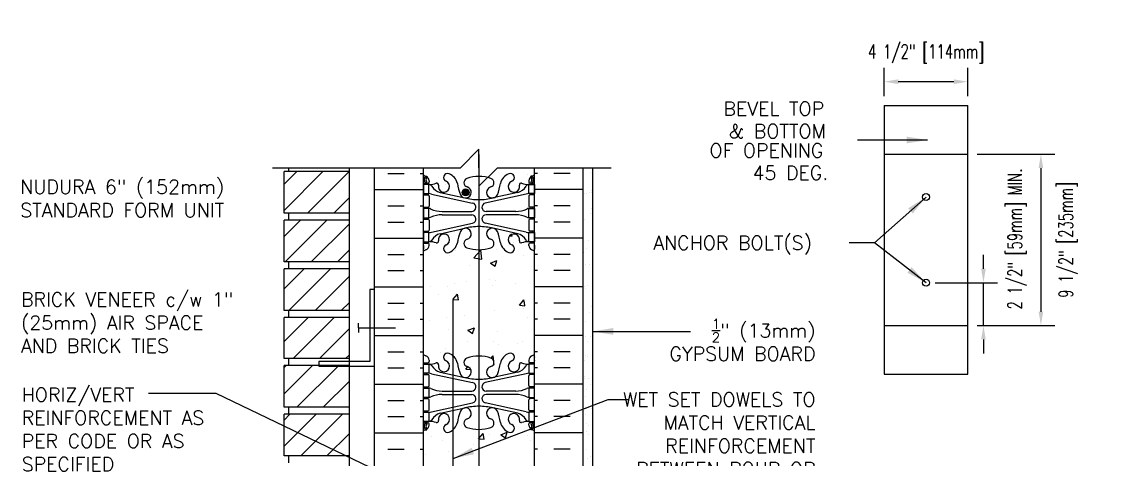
# Model space of a CAD drawing. Header units: inches. Extents: x 33.7 to 93.1, y -32.4 to 59.8.
# Drawn here: x 34.9 to 93.1, y 36.2 to 59.8 of the extents above; entities that cross this region are included whole.
import ezdxf
from ezdxf.enums import TextEntityAlignment as Align

# ---------------------------------------------------------------- set-up
doc = ezdxf.new("R2010")
doc.units = ezdxf.units.IN
doc.header["$LTSCALE"] = 0.5
doc.header["$MEASUREMENT"] = 0
for name, color, linetype in [('HATCH', 12, 'Continuous'), ('line25', 2, 'Continuous'), ('LINE3', 3, 'Continuous'), ('LINE50', 5, 'Continuous'), ('LINE9', 9, 'Continuous'), ('TEXT', 4, 'Continuous'), ('Web_Edge', 9, 'Continuous')]:
    doc.layers.add(name, color=color, linetype=linetype)
doc.styles.add('DIM', font='romans.shx', dxfattribs={"width": 0.7})
doc.styles.add('ROMANS', font='romans.shx', dxfattribs={"height": 1.125})
doc.dimstyles.new('ext_12', dxfattribs={"dimscale": 12, "dimtxt": 0.09375, "dimasz": 0.09375, "dimexe": 0.09375, "dimexo": 0.0625, "dimgap": 0.0625, "dimtad": 1, "dimdec": 1, "dimzin": 3, "dimdsep": 46, "dimlunit": 4, "dimtxsty": 'DIM', "dimcen": 0.09, "dimdle": 0.09375, "dimclrt": 4, "dimadec": 0, "dimazin": 0, "dimtfac": 1, "dimtdec": 1, "dimtmove": 2, "dimatfit": 3, "dimfxl": 0, "dimfrac": 2, "dimtolj": 1, "dimtzin": 0, "dimarcsym": 0})
doc.dimstyles.new('ext_8', dxfattribs={"dimscale": 8, "dimtxt": 0.09375, "dimasz": 0.09375, "dimexe": 0.09375, "dimexo": 0.0625, "dimgap": 0.0625, "dimtad": 1, "dimdec": 1, "dimzin": 3, "dimdsep": 46, "dimlunit": 4, "dimtxsty": 'DIM', "dimcen": 0.09, "dimdle": 0.09375, "dimclrt": 4, "dimadec": 0, "dimazin": 0, "dimtfac": 1, "dimtdec": 1, "dimtmove": 2, "dimatfit": 3, "dimfxl": 0, "dimfrac": 2, "dimtolj": 1, "dimtzin": 0, "dimarcsym": 0})

# ---------------------------------------------------------------- blocks, each defined once
blk = doc.blocks.new('*D3')
at = {"layer": 'Defpoints', "color": 0}
for p in [(83.698, 45.739), (86.793, 45.739), (85.948, 43.426)]:
    blk.add_point(p, dxfattribs=at)
at = {"layer": 'TEXT', "color": 0, "lineweight": -2}
for p, q in [((86.793, 46.489), (86.793, 47.239)), ((84.198, 45.739), (87.543, 45.739)), ((86.793, 43.426), (86.793, 45.739)), ((86.448, 43.426), (87.543, 43.426)), ((86.793, 42.676), (86.793, 41.926))]:
    blk.add_line(p, q, dxfattribs=at)
at = {"layer": 'TEXT', "color": 0}
for points in [[(86.668, 46.489), (86.918, 46.489), (86.793, 45.739)], [(86.668, 42.676), (86.918, 42.676), (86.793, 43.426)]]:
    blk.add_solid(points, dxfattribs=at)
at = {"layer": 'TEXT', "color": 4, "insert": (88.607, 48.097), "char_height": 0.75, "attachment_point": 5, "rotation": 90, "style": 'DIM'}
blk.add_mtext('\\A1;2 1/2" [59mm] MIN.', dxfattribs=at)
blk = doc.blocks.new('*D4')
at = {"layer": 'Defpoints', "color": 0}
for p in [(85.948, 52.676), (85.948, 43.426), (89.892, 43.426)]:
    blk.add_point(p, dxfattribs=at)
at = {"layer": 'TEXT', "color": 0, "lineweight": -2}
for p, q in [((86.448, 52.676), (90.642, 52.676)), ((89.892, 51.926), (89.892, 44.176)), ((86.448, 43.426), (90.642, 43.426))]:
    blk.add_line(p, q, dxfattribs=at)
at = {"layer": 'TEXT', "color": 0}
for points in [[(89.767, 51.926), (90.017, 51.926), (89.892, 52.676)], [(89.767, 44.176), (90.017, 44.176), (89.892, 43.426)]]:
    blk.add_solid(points, dxfattribs=at)
at = {"layer": 'TEXT', "color": 4, "insert": (91.355, 48.051), "char_height": 0.75, "attachment_point": 5, "rotation": 90, "style": 'DIM'}
blk.add_mtext('\\A1;9 1/2" [235mm]', dxfattribs=at)
blk = doc.blocks.new('*D5')
at = {"layer": 'Defpoints', "color": 0}
for p in [(81.448, 56.586), (81.448, 55.301), (85.948, 55.301)]:
    blk.add_point(p, dxfattribs=at)
at = {"layer": 'TEXT', "color": 0, "lineweight": -2}
for p, q in [((81.448, 55.801), (81.448, 57.336)), ((85.948, 55.801), (85.948, 57.336)), ((85.198, 56.586), (82.198, 56.586))]:
    blk.add_line(p, q, dxfattribs=at)
at = {"layer": 'TEXT', "color": 0}
for points in [[(82.198, 56.711), (82.198, 56.461), (81.448, 56.586)], [(85.198, 56.711), (85.198, 56.461), (85.948, 56.586)]]:
    blk.add_solid(points, dxfattribs=at)
at = {"layer": 'TEXT', "color": 4, "insert": (83.698, 58.086), "char_height": 0.75, "attachment_point": 5, "style": 'DIM'}
blk.add_mtext('\\A1;4 1/2" [114mm]', dxfattribs=at)
blk = doc.blocks.new('6 web')
at = {"layer": 'Web_Edge'}
for p, q in [((-3, 6.566), (-2.958, 6.566)), ((-3, 6.466), (-2.752, 6.466)), ((-2.89, 6.845), (-2.8, 6.845)), ((-2.89, 6.466), (-2.89, 6.396)), ((-2.8, 6.845), (-2.8, 6.803)), ((-2.8, 6.466), (-2.8, 6.396)), ((-2.69, 6.596), (-2.69, 6.529)), ((2.69, 6.596), (2.69, 6.529)), ((3, 6.466), (2.752, 6.466)), ((2.89, 6.845), (2.8, 6.845)), ((2.8, 6.845), (2.8, 6.803)), ((2.8, 6.466), (2.8, 6.396)), ((2.89, 6.466), (2.89, 6.396)), ((3, 6.566), (2.958, 6.566)), ((-3, 5.826), (-2.752, 5.826)), ((-2.89, 5.896), (-2.89, 5.826)), ((-2.8, 5.896), (-2.8, 5.826)), ((-2.551, 5.872), (-0.34, 5.391)), ((-2.09, 5.955), (-0.768, 5.665)), ((2.551, 5.872), (0.34, 5.391)), ((2.09, 5.955), (0.768, 5.665)), ((3, 5.826), (2.752, 5.826)), ((2.8, 5.896), (2.8, 5.826)), ((2.89, 5.896), (2.89, 5.826)), ((-2.69, 5.764), (-2.69, 5.229)), ((2.69, 5.764), (2.69, 5.229)), ((-3, 5.166), (-2.752, 5.166)), ((-2.89, 5.166), (-2.89, 5.096)), ((-2.8, 5.166), (-2.8, 5.096)), ((-1.985, 4.936), (-0.389, 4.936)), ((-1.985, 4.756), (-0.389, 4.756)), ((1.985, 4.936), (0.389, 4.936)), ((1.985, 4.756), (0.389, 4.756)), ((3, 5.166), (2.752, 5.166)), ((2.8, 5.166), (2.8, 5.096)), ((2.89, 5.166), (2.89, 5.096)), ((-3, 4.526), (-2.752, 4.526)), ((-2.89, 4.596), (-2.89, 4.526)), ((-2.8, 4.596), (-2.8, 4.526)), ((-2.69, 4.464), (-2.69, 3.929)), ((-2.551, 3.82), (-0.34, 4.302)), ((2.551, 3.82), (0.34, 4.302)), ((2.69, 4.464), (2.69, 3.929)), ((3, 4.526), (2.752, 4.526)), ((2.8, 4.596), (2.8, 4.526)), ((2.89, 4.596), (2.89, 4.526)), ((-3, 3.866), (-2.752, 3.866)), ((-2.89, 3.866), (-2.89, 3.796)), ((-2.8, 3.866), (-2.8, 3.796)), ((-2.09, 3.737), (-0.768, 4.028)), ((2.09, 3.737), (0.768, 4.028)), ((3, 3.866), (2.752, 3.866)), ((2.8, 3.866), (2.8, 3.796)), ((2.89, 3.866), (2.89, 3.796)), ((-3, 3.226), (-2.752, 3.226)), ((-2.99, 3.106), (-2.99, 2.92)), ((-2.89, 3.296), (-2.89, 3.226)), ((-2.8, 3.296), (-2.8, 3.226)), ((-2.69, 3.096), (-2.69, 3.164)), ((2.69, 3.096), (2.69, 3.164)), ((3, 3.226), (2.752, 3.226)), ((2.8, 3.296), (2.8, 3.226)), ((2.89, 3.296), (2.89, 3.226)), ((2.99, 3.106), (2.99, 2.92)), ((-3, -3.226), (-2.752, -3.226)), ((-2.99, -3.106), (-2.99, -2.92)), ((-2.89, -3.296), (-2.89, -3.226)), ((-2.8, -3.296), (-2.8, -3.226)), ((-2.69, -3.096), (-2.69, -3.164)), ((2.69, -3.096), (2.69, -3.164)), ((3, -3.226), (2.752, -3.226)), ((2.8, -3.296), (2.8, -3.226)), ((2.89, -3.296), (2.89, -3.226)), ((2.99, -3.106), (2.99, -2.92)), ((-3, -3.866), (-2.752, -3.866)), ((-2.89, -3.866), (-2.89, -3.796)), ((-2.8, -3.866), (-2.8, -3.796)), ((-2.69, -4.464), (-2.69, -3.929)), ((-2.551, -3.82), (-0.34, -4.302)), ((-2.09, -3.737), (-0.768, -4.028)), ((2.551, -3.82), (0.34, -4.302)), ((2.09, -3.737), (0.768, -4.028)), ((2.69, -4.464), (2.69, -3.929)), ((3, -3.866), (2.752, -3.866)), ((2.8, -3.866), (2.8, -3.796)), ((2.89, -3.866), (2.89, -3.796)), ((-3, -4.526), (-2.752, -4.526)), ((-2.89, -4.596), (-2.89, -4.526)), ((-2.8, -4.596), (-2.8, -4.526)), ((3, -4.526), (2.752, -4.526)), ((2.8, -4.596), (2.8, -4.526)), ((2.89, -4.596), (2.89, -4.526)), ((-3, -5.166), (-2.752, -5.166)), ((-2.89, -5.166), (-2.89, -5.096)), ((-2.8, -5.166), (-2.8, -5.096)), ((-2.69, -5.764), (-2.69, -5.229)), ((-1.985, -4.756), (-0.389, -4.756)), ((-1.985, -4.936), (-0.389, -4.936)), ((1.985, -4.756), (0.389, -4.756)), ((1.985, -4.936), (0.389, -4.936)), ((2.69, -5.764), (2.69, -5.229)), ((3, -5.166), (2.752, -5.166)), ((2.8, -5.166), (2.8, -5.096)), ((2.89, -5.166), (2.89, -5.096)), ((-2.551, -5.872), (-0.34, -5.391)), ((-2.09, -5.955), (-0.768, -5.665)), ((2.551, -5.872), (0.34, -5.391)), ((2.09, -5.955), (0.768, -5.665)), ((-3, -5.826), (-2.752, -5.826)), ((-2.89, -5.896), (-2.89, -5.826)), ((-2.89, -6.466), (-2.89, -6.396)), ((-2.8, -5.896), (-2.8, -5.826)), ((-2.8, -6.466), (-2.8, -6.396)), ((3, -5.826), (2.752, -5.826)), ((2.8, -5.896), (2.8, -5.826)), ((2.8, -6.466), (2.8, -6.396)), ((2.89, -5.896), (2.89, -5.826)), ((2.89, -6.466), (2.89, -6.396)), ((-3, -6.466), (-2.752, -6.466)), ((-3, -6.566), (-2.958, -6.566)), ((-2.89, -6.845), (-2.8, -6.845)), ((-2.8, -6.845), (-2.8, -6.803)), ((-2.69, -6.596), (-2.69, -6.529)), ((2.69, -6.596), (2.69, -6.529)), ((3, -6.466), (2.752, -6.466)), ((2.8, -6.845), (2.8, -6.803)), ((2.89, -6.845), (2.8, -6.845)), ((3, -6.566), (2.958, -6.566))]:
    blk.add_line(p, q, dxfattribs=at)
for points in [[(-2.995, 5.896), (-2.695, 5.896), (-2.695, 6.396), (-2.995, 6.396)], [(2.995, 5.896), (2.695, 5.896), (2.695, 6.396), (2.995, 6.396)], [(-2.995, 4.596), (-2.695, 4.596), (-2.695, 5.096), (-2.995, 5.096)], [(2.995, 4.596), (2.695, 4.596), (2.695, 5.096), (2.995, 5.096)], [(-2.995, 3.296), (-2.695, 3.296), (-2.695, 3.796), (-2.995, 3.796)], [(2.995, 3.296), (2.695, 3.296), (2.695, 3.796), (2.995, 3.796)], [(-2.995, -3.296), (-2.695, -3.296), (-2.695, -3.796), (-2.995, -3.796)], [(2.995, -3.296), (2.695, -3.296), (2.695, -3.796), (2.995, -3.796)], [(-2.995, -4.596), (-2.695, -4.596), (-2.695, -5.096), (-2.995, -5.096)], [(2.995, -4.596), (2.695, -4.596), (2.695, -5.096), (2.995, -5.096)], [(-2.995, -5.896), (-2.695, -5.896), (-2.695, -6.396), (-2.995, -6.396)], [(2.995, -5.896), (2.695, -5.896), (2.695, -6.396), (2.995, -6.396)]]:
    blk.add_lwpolyline(points, close=True, dxfattribs=at)
for centre, radius, start, end in [((-1.69, 6.766), 0.22, 68.19625, 248.19625), ((1.69, 6.766), 0.22, 291.80375, 111.80375), ((-2.69, 7.303), 0.5, 231.68334, 250.52878), ((-2.69, 7.303), 0.6, 238.89067, 245.07477), ((-2.958, 6.586), 0.02, 270, 14.15407), ((-2.696, 6.651), 0.25, 140.11451, 222.46087), ((-2.951, 6.741), 0.02, 340.7916, 65.07477), ((-2.854, 6.782), 0.045, 319.1879, 141.448), ((-2.848, 6.512), 0.045, 222.46087, 42.46087), ((-2.94, 6.596), 0.25, 0, 70.52878), ((-2.696, 6.651), 0.16, 140.00008, 222.46087), ((-2.752, 6.529), 0.0625, 270, 0), ((-2.639, 7.395), 1, 266.78787, 289.9067), ((-2.269, 6.369), 0.09, 346.67951, 108.86514), ((-1.885, 6.278), 0.305, 166.67951, 68.19625), ((-1.885, 6.278), 0.745, 13.26522, 68.19625), ((1.803, 6.92), 3, 189.02727, 201.19839), ((-0.571, 6.49), 0.24, 108.92296, 254.27465), ((0, 4.825), 2, 90, 108.92296), ((0, 4.825), 2, 71.07704, 90), ((0.571, 6.49), 0.24, 285.72535, 71.07704), ((-1.803, 6.92), 3, 338.80161, 350.97273), ((1.885, 6.278), 0.745, 111.80375, 166.73478), ((1.885, 6.278), 0.305, 111.80375, 13.32049), ((2.269, 6.369), 0.09, 71.13486, 193.32049), ((2.639, 7.395), 1, 250.0933, 273.21213), ((2.94, 6.596), 0.25, 109.47122, 180), ((2.752, 6.529), 0.0625, 180, 270), ((2.848, 6.512), 0.045, 137.53913, 317.53913), ((2.854, 6.782), 0.045, 38.552, 220.8121), ((2.696, 6.651), 0.16, 317.53913, 39.99992), ((2.69, 7.303), 0.5, 289.47122, 308.31666), ((2.696, 6.651), 0.25, 317.53913, 39.88549), ((2.951, 6.741), 0.02, 114.92523, 199.2084), ((2.958, 6.586), 0.02, 165.84593, 270), ((2.69, 7.303), 0.6, 294.92523, 301.10933), ((-2.752, 5.764), 0.0625, 0, 90), ((-2.738, 6.15), 0.25, 37.27766, 80.0823), ((-2.786, 4.9), 1, 76.42909, 84.79907), ((-1.891, 6.678), 0.75, 210.15498, 254.58381), ((-0.718, 5.966), 0.305, 205.37817, 74.27465), ((0.718, 5.966), 0.305, 105.72535, 334.62183), ((1.891, 6.678), 0.75, 285.41619, 329.84502), ((2.738, 6.15), 0.25, 99.9177, 142.72234), ((2.786, 4.9), 1, 95.20093, 103.57091), ((2.752, 5.764), 0.0625, 90, 180), ((0, 8.932), 3.356, 256.76915, 270), ((-0.389, 5.166), 0.23, 270, 77.60551), ((0, 8.932), 3.356, 270, 283.23085), ((0.389, 5.166), 0.23, 102.39449, 270), ((-2.752, 5.229), 0.0625, 270, 0), ((-2.699, 4.877), 0.219, 60.49375, 88.91995), ((-1.955, 6.536), 1.6, 246.56734, 268.92028), ((-1.955, 3.156), 1.6, 91.07972, 113.43266), ((-1.955, 3.156), 1.6, 91.07972, 113.43266), ((-0.389, 4.526), 0.23, 282.39449, 90), ((0.389, 4.526), 0.23, 90, 257.60551), ((1.955, 6.536), 1.6, 271.07972, 293.43266), ((1.955, 3.156), 1.6, 66.56734, 88.92028), ((1.955, 3.156), 1.6, 66.56734, 88.92028), ((2.699, 4.877), 0.219, 91.08005, 119.50625), ((2.752, 5.229), 0.0625, 180, 270), ((-2.752, 4.464), 0.0625, 0, 90), ((-2.699, 4.815), 0.219, 271.08005, 299.50625), ((-2.699, 4.815), 0.219, 271.08005, 299.50625), ((0, 0.761), 3.356, 90, 103.23085), ((0, 0.761), 3.356, 76.76915, 90), ((2.699, 4.815), 0.219, 240.49375, 268.91995), ((2.699, 4.815), 0.219, 240.49375, 268.91995), ((2.752, 4.464), 0.0625, 90, 180), ((-2.752, 3.929), 0.0625, 270, 0), ((-2.786, 4.792), 1, 275.20093, 283.57091), ((-1.891, 3.014), 0.75, 105.41619, 149.84502), ((-1.885, 3.414), 0.305, 291.80375, 193.32049), ((1.803, 2.773), 3, 158.80161, 170.97273), ((-0.718, 3.727), 0.305, 285.72535, 154.62183), ((0.718, 3.727), 0.305, 25.37817, 254.27465), ((-1.803, 2.773), 3, 9.02727, 21.19839), ((1.885, 3.414), 0.305, 346.67951, 248.19625), ((1.891, 3.014), 0.75, 30.15498, 74.58381), ((2.786, 4.792), 1, 256.42909, 264.79907), ((2.752, 3.929), 0.0625, 180, 270), ((-3.01, 3.106), 0.02, 0, 60.01198), ((-3.01, 2.92), 0.02, 301.07295, 0), ((-2.94, 3.096), 0.25, 289.47122, 360), ((-2.752, 3.164), 0.0625, 360, 90), ((-2.738, 3.542), 0.25, 279.9177, 322.72234), ((-2.639, 2.298), 1, 70.0933, 93.21213), ((-2.269, 3.323), 0.09, 251.13486, 13.32049), ((-1.69, 2.927), 0.22, 111.80375, 291.80375), ((-1.885, 3.414), 0.745, 291.80375, 346.73478), ((-0.571, 3.202), 0.24, 105.72535, 251.07704), ((0, 4.867), 2, 251.07704, 270), ((0, 4.867), 2, 270, 288.92296), ((0.571, 3.202), 0.24, 288.92296, 74.27465), ((1.885, 3.414), 0.745, 193.26522, 248.19625), ((1.69, 2.927), 0.22, 248.19625, 68.19625), ((2.269, 3.323), 0.09, 166.67951, 288.86514), ((2.639, 2.298), 1, 86.78787, 109.9067), ((2.738, 3.542), 0.25, 217.27766, 260.0823), ((2.752, 3.164), 0.0625, 90, 180), ((2.94, 3.096), 0.25, 180, 250.52878), ((3.01, 3.106), 0.02, 119.98802, 180), ((3.01, 2.92), 0.02, 180, 238.92705), ((-2.69, 2.389), 0.6, 121.07295, 121.10933), ((-2.69, 2.389), 0.5, 109.47122, 128.31666), ((2.69, 2.389), 0.5, 51.68334, 70.52878), ((2.69, 2.389), 0.6, 58.89067, 58.92705), ((-2.69, -2.389), 0.5, 231.68334, 250.52878), ((-2.69, -2.389), 0.6, 238.89067, 238.92705), ((-3.01, -2.92), 0.02, 360, 58.92705), ((-2.94, -3.096), 0.25, 0, 70.52878), ((-1.69, -2.927), 0.22, 68.19625, 248.19625), ((-1.885, -3.414), 0.745, 13.26522, 68.19625), ((0, -4.867), 2, 90, 108.92296), ((0, -4.867), 2, 71.07704, 90), ((1.885, -3.414), 0.745, 111.80375, 166.73478), ((1.69, -2.927), 0.22, 291.80375, 111.80375), ((2.94, -3.096), 0.25, 109.47122, 180), ((2.69, -2.389), 0.5, 289.47122, 308.31666), ((3.01, -2.92), 0.02, 121.07295, 180), ((2.69, -2.389), 0.6, 301.07295, 301.10933), ((-3.01, -3.106), 0.02, 299.98802, 360), ((-2.752, -3.164), 0.0625, 270, 0), ((-2.639, -2.298), 1, 266.78787, 289.9067), ((-2.738, -3.542), 0.25, 37.27766, 80.0823), ((-1.891, -3.014), 0.75, 210.15498, 254.58381), ((-2.269, -3.323), 0.09, 346.67951, 108.86514), ((-1.885, -3.414), 0.305, 166.67951, 68.19625), ((1.803, -2.773), 3, 189.02727, 201.19839), ((-0.718, -3.727), 0.305, 205.37817, 74.27465), ((-0.571, -3.202), 0.24, 108.92296, 254.27465), ((0.718, -3.727), 0.305, 105.72535, 334.62183), ((0.571, -3.202), 0.24, 285.72535, 71.07704), ((-1.803, -2.773), 3, 338.80161, 350.97273), ((1.885, -3.414), 0.305, 111.80375, 13.32049), ((1.891, -3.014), 0.75, 285.41619, 329.84502), ((2.269, -3.323), 0.09, 71.13486, 193.32049), ((2.639, -2.298), 1, 250.0933, 273.21213), ((2.738, -3.542), 0.25, 99.9177, 142.72234), ((2.752, -3.164), 0.0625, 180, 270), ((3.01, -3.106), 0.02, 180, 240.01198), ((-2.752, -3.929), 0.0625, 0, 90), ((-2.786, -4.792), 1, 76.42909, 84.79907), ((0, -0.761), 3.356, 256.76915, 270), ((0, -0.761), 3.356, 270, 283.23085), ((2.786, -4.792), 1, 95.20093, 103.57091), ((2.752, -3.929), 0.0625, 90, 180), ((-2.752, -4.464), 0.0625, 270, 0), ((-2.699, -4.815), 0.219, 60.49375, 88.91995), ((-2.699, -4.815), 0.219, 60.49375, 88.91995), ((-1.955, -3.156), 1.6, 246.56734, 268.92028), ((-1.955, -3.156), 1.6, 246.56734, 268.92028), ((-0.389, -4.526), 0.23, 270, 77.60551), ((0.389, -4.526), 0.23, 102.39449, 270), ((1.955, -3.156), 1.6, 271.07972, 293.43266), ((1.955, -3.156), 1.6, 271.07972, 293.43266), ((2.699, -4.815), 0.219, 91.08005, 119.50625), ((2.699, -4.815), 0.219, 91.08005, 119.50625), ((2.752, -4.464), 0.0625, 180, 270), ((-2.752, -5.229), 0.0625, 0, 90), ((-2.699, -4.877), 0.219, 271.08005, 299.50625), ((-1.955, -6.536), 1.6, 91.07972, 113.43266), ((-0.389, -5.166), 0.23, 282.39449, 90), ((0.389, -5.166), 0.23, 90, 257.60551), ((1.955, -6.536), 1.6, 66.56734, 88.92028), ((2.699, -4.877), 0.219, 240.49375, 268.91995), ((2.752, -5.229), 0.0625, 90, 180), ((-2.752, -5.764), 0.0625, 270, 0), ((-0.718, -5.966), 0.305, 285.72535, 154.62183), ((0, -8.932), 3.356, 90, 103.23085), ((0, -8.932), 3.356, 76.76915, 90), ((0.718, -5.966), 0.305, 25.37817, 254.27465), ((2.752, -5.764), 0.0625, 180, 270), ((-2.786, -4.9), 1, 275.20093, 283.57091), ((-2.738, -6.15), 0.25, 279.9177, 322.72234), ((-2.639, -7.395), 1, 70.0933, 93.21213), ((-1.891, -6.678), 0.75, 105.41619, 149.84502), ((-2.269, -6.369), 0.09, 251.13486, 13.32049), ((-1.885, -6.278), 0.305, 291.80375, 193.32049), ((1.803, -6.92), 3, 158.80161, 170.97273), ((-0.571, -6.49), 0.24, 105.72535, 251.07704), ((0.571, -6.49), 0.24, 288.92296, 74.27465), ((-1.803, -6.92), 3, 9.02727, 21.19839), ((1.885, -6.278), 0.305, 346.67951, 248.19625), ((1.891, -6.678), 0.75, 30.15498, 74.58381), ((2.269, -6.369), 0.09, 166.67951, 288.86514), ((2.639, -7.395), 1, 86.78787, 109.9067), ((2.738, -6.15), 0.25, 217.27766, 260.0823), ((2.786, -4.9), 1, 256.42909, 264.79907), ((-2.69, -7.303), 0.6, 114.92523, 121.10933), ((-2.69, -7.303), 0.5, 109.47122, 128.31666), ((-2.958, -6.586), 0.02, 345.84593, 90), ((-2.696, -6.651), 0.25, 137.53913, 219.88549), ((-2.951, -6.741), 0.02, 294.92523, 19.2084), ((-2.854, -6.782), 0.045, 218.552, 40.8121), ((-2.848, -6.512), 0.045, 317.53913, 137.53913), ((-2.94, -6.596), 0.25, 289.47122, 360), ((-2.696, -6.651), 0.16, 137.53913, 219.99992), ((-2.752, -6.529), 0.0625, 360, 90), ((-1.69, -6.766), 0.22, 111.80375, 291.80375), ((-1.885, -6.278), 0.745, 291.80375, 346.73478), ((0, -4.825), 2, 251.07704, 270), ((0, -4.825), 2, 270, 288.92296), ((1.885, -6.278), 0.745, 193.26522, 248.19625), ((1.69, -6.766), 0.22, 248.19625, 68.19625), ((2.752, -6.529), 0.0625, 90, 180), ((2.94, -6.596), 0.25, 180, 250.52878), ((2.848, -6.512), 0.045, 42.46087, 222.46087), ((2.854, -6.782), 0.045, 139.1879, 321.448), ((2.696, -6.651), 0.16, 320.00008, 42.46087), ((2.69, -7.303), 0.5, 51.68334, 70.52878), ((2.696, -6.651), 0.25, 320.11451, 42.46087), ((2.951, -6.741), 0.02, 160.7916, 245.07477), ((2.958, -6.586), 0.02, 90, 194.15407), ((2.69, -7.303), 0.6, 58.89067, 65.07477)]:
    blk.add_arc(centre, radius, start, end, dxfattribs=at)

msp = doc.modelspace()

# ---------------------------------------------------------------- hatches: boundary and pattern name
at = {"layer": 'LINE3'}
msp.add_hatch(color=256, dxfattribs=at).paths.add_polyline_path([(58.691, 50.615, 1), (59.066, 50.615, 1)])

# ---------------------------------------------------------------- linework, layer by layer
at = {"layer": 'HATCH'}
for p, q in [((65.488, 51.902), (65.488, 51.902)), ((49.097, 51.059), (49.778, 51.74)), ((49.097, 49.644), (51.167, 51.715)), ((50.356, 49.49), (52.581, 51.715)), ((54.685, 51.64), (55.56, 51.64)), ((56.435, 51.64), (56.597, 51.64)), ((57.406, 51.429), (57.406, 51.429)), ((62.202, 51.598), (62.202, 51.598)), ((62.758, 51.64), (62.597, 51.64)), ((64.508, 51.64), (63.633, 51.64)), ((65.623, 51.695), (65.623, 51.695)), ((53.972, 50.765), (56.597, 50.765)), ((57.793, 51.017), (57.793, 51.017)), ((60.678, 50.873), (60.678, 50.873)), ((65.222, 50.765), (62.597, 50.765)), ((65.542, 50.614), (65.542, 50.614)), ((65.655, 50.732), (65.655, 50.732)), ((65.683, 50.597), (65.683, 50.597)), ((51.77, 49.49), (52.597, 50.316)), ((65.282, 50.58), (65.282, 50.58)), ((65.394, 50.574), (65.394, 50.574)), ((54.685, 49.89), (55.56, 49.89)), ((56.435, 49.89), (56.597, 49.89)), ((62.758, 49.89), (62.597, 49.89)), ((64.508, 49.89), (63.633, 49.89)), ((65.587, 49.456), (65.587, 49.456)), ((65.686, 49.768), (65.686, 49.768)), ((49.097, 48.23), (49.981, 49.115)), ((49.145, 46.865), (51.395, 49.115)), ((50.56, 46.865), (52.597, 48.902)), ((54.685, 49.015), (55.56, 49.015)), ((56.435, 49.015), (56.597, 49.015)), ((62.758, 49.015), (62.597, 49.015)), ((64.508, 49.015), (63.633, 49.015)), ((65.297, 49.135), (65.297, 49.135)), ((61.26, 48.273), (61.386, 48.262)), ((61.386, 48.26), (61.37, 48.347)), ((65.718, 48.805), (65.718, 48.805)), ((53.972, 48.14), (56.597, 48.14)), ((61.465, 47.903), (61.465, 47.903)), ((65.222, 48.14), (62.597, 48.14)), ((65.525, 48.023), (65.525, 48.023)), ((51.974, 46.865), (52.597, 47.488)), ((54.685, 47.265), (55.56, 47.265)), ((56.435, 47.265), (56.597, 47.265)), ((57.989, 47.192), (57.989, 47.192)), ((58.32, 47.489), (58.32, 47.489)), ((59.314, 47.087), (59.703, 47.493)), ((59.759, 47.016), (59.703, 47.491)), ((60.557, 47.544), (60.557, 47.544)), ((62.025, 47.196), (62.025, 47.196)), ((62.758, 47.265), (62.597, 47.265)), ((64.508, 47.265), (63.633, 47.265)), ((65.253, 47.358), (65.253, 47.358)), ((65.404, 47.583), (65.404, 47.583)), ((59.109, 46.695), (59.109, 46.695)), ((59.314, 47.087), (59.758, 47.018)), ((60.22, 46.801), (60.571, 46.935)), ((60.22, 46.801), (60.469, 46.633)), ((60.469, 46.631), (60.571, 46.933)), ((65.319, 46.701), (65.319, 46.701)), ((65.58, 46.735), (65.58, 46.735)), ((49.097, 45.402), (50.185, 46.49)), ((49.349, 44.24), (51.599, 46.49)), ((50.763, 44.24), (52.597, 46.073)), ((54.685, 46.39), (55.56, 46.39)), ((56.435, 46.39), (56.597, 46.39)), ((62.758, 46.39), (62.597, 46.39)), ((64.508, 46.39), (63.633, 46.39)), ((53.972, 45.515), (56.597, 45.515)), ((57.005, 45.517), (57.005, 45.517)), ((57.929, 45.528), (57.929, 45.528)), ((58.256, 45.681), (58.256, 45.681)), ((58.906, 45.784), (58.906, 45.784)), ((60.15, 45.931), (60.15, 45.931)), ((60.307, 45.598), (60.307, 45.598)), ((60.496, 45.88), (60.496, 45.88)), ((61.575, 45.672), (61.575, 45.672)), ((65.222, 45.515), (62.597, 45.515)), ((65.242, 45.697), (65.242, 45.697)), ((65.273, 45.524), (65.273, 45.524)), ((65.365, 45.44), (65.365, 45.44)), ((65.453, 45.563), (65.453, 45.563)), ((57.391, 45.097), (57.391, 45.097)), ((58.195, 44.841), (58.436, 45.129)), ((58.195, 44.841), (58.493, 44.815)), ((58.494, 44.813), (58.436, 45.126)), ((61.883, 44.649), (62.022, 44.815)), ((62.052, 44.649), (62.022, 44.813)), ((52.177, 44.24), (52.597, 44.659)), ((54.685, 44.64), (55.56, 44.64)), ((56.435, 44.64), (56.597, 44.64)), ((60.435, 44.215), (60.435, 44.215)), ((61.781, 44.528), (61.883, 44.649)), ((61.781, 44.528), (62.08, 44.501)), ((61.992, 44.374), (61.992, 44.374)), ((62.08, 44.499), (62.052, 44.649)), ((62.758, 44.64), (62.597, 44.64)), ((64.508, 44.64), (63.633, 44.64)), ((65.646, 44.445), (65.646, 44.445)), ((49.097, 42.573), (50.388, 43.865)), ((49.582, 41.645), (51.802, 43.865)), ((54.685, 43.765), (55.56, 43.765)), ((56.435, 43.765), (56.597, 43.765)), ((56.941, 43.709), (56.941, 43.709)), ((57.868, 43.863), (57.868, 43.863)), ((58.835, 43.959), (58.835, 43.959)), ((62.217, 43.848), (62.217, 43.848)), ((62.758, 43.765), (62.597, 43.765)), ((64.508, 43.765), (63.633, 43.765)), ((65.322, 43.663), (65.322, 43.663)), ((65.562, 44.144), (65.562, 44.144)), ((50.996, 41.645), (52.597, 43.245)), ((57.933, 43.229), (57.933, 43.229)), ((59.004, 43.175), (59.354, 43.309)), ((59.004, 43.175), (59.253, 43.007)), ((59.253, 43.005), (59.354, 43.307)), ((59.301, 43.347), (59.301, 43.347)), ((60.602, 43.117), (60.602, 43.117)), ((53.972, 42.89), (56.597, 42.89)), ((58.987, 42.558), (58.987, 42.558)), ((60.374, 42.551), (60.374, 42.551)), ((61.929, 42.567), (61.929, 42.567)), ((65.222, 42.89), (62.597, 42.89)), ((65.232, 42.507), (65.232, 42.507)), ((65.356, 42.822), (65.356, 42.822)), ((65.462, 42.572), (65.462, 42.572)), ((65.617, 42.857), (65.617, 42.857)), ((54.685, 42.015), (55.56, 42.015)), ((56.435, 42.015), (56.597, 42.015)), ((57.519, 41.987), (57.519, 41.987)), ((57.807, 42.199), (57.807, 42.199)), ((60.677, 42.402), (60.677, 42.402)), ((61.656, 42.445), (61.656, 42.445)), ((62.758, 42.015), (62.597, 42.015)), ((64.508, 42.015), (63.633, 42.015)), ((52.41, 41.645), (52.597, 41.831)), ((60.249, 41.673), (60.366, 41.794)), ((60.399, 41.509), (60.366, 41.792)), ((60.375, 41.327), (60.421, 41.32)), ((60.421, 41.318), (60.407, 41.44)), ((65.264, 41.543), (65.264, 41.543)), ((65.341, 41.829), (65.341, 41.829)), ((65.433, 41.745), (65.433, 41.745)), ((49.097, 41.159), (49.207, 41.27)), ((49.097, 39.745), (50.621, 41.27)), ((49.785, 39.02), (52.01, 41.245)), ((54.685, 41.14), (55.56, 41.14)), ((56.435, 41.14), (56.597, 41.14)), ((58.888, 41.08), (58.993, 41.205)), ((58.888, 41.08), (59.152, 41.057)), ((60.313, 40.886), (60.313, 40.886)), ((62.758, 41.14), (62.597, 41.14)), ((64.508, 41.14), (63.633, 41.14)), ((51.2, 39.02), (52.597, 40.416)), ((53.972, 40.265), (56.597, 40.265)), ((65.222, 40.265), (62.597, 40.265)), ((65.295, 40.58), (65.295, 40.58)), ((65.3, 40.686), (65.3, 40.686)), ((65.511, 40.552), (65.511, 40.552)), ((65.599, 40.265), (65.599, 40.265)), ((65.327, 39.617), (65.327, 39.617)), ((65.39, 39.968), (65.39, 39.968)), ((54.685, 39.39), (55.56, 39.39)), ((56.435, 39.39), (56.597, 39.39)), ((62.758, 39.39), (62.597, 39.39)), ((64.508, 39.39), (63.633, 39.39)), ((65.654, 38.978), (65.654, 38.978)), ((65.704, 39.434), (65.704, 39.434)), ((49.097, 38.331), (49.41, 38.645)), ((49.097, 36.916), (50.825, 38.645)), ((49.989, 36.395), (52.239, 38.645)), ((54.685, 38.515), (55.56, 38.515)), ((56.435, 38.515), (56.597, 38.515)), ((62.758, 38.515), (62.597, 38.515)), ((64.508, 38.515), (63.633, 38.515)), ((65.358, 38.653), (65.358, 38.653)), ((65.394, 38.943), (65.394, 38.943)), ((58.633, 38.02), (58.633, 38.02)), ((65.409, 38.134), (65.409, 38.134)), ((65.501, 38.05), (65.501, 38.05)), ((51.403, 36.395), (52.597, 37.588)), ((53.972, 37.64), (56.597, 37.64)), ((57.018, 37.461), (57.018, 37.461)), ((59.582, 37.319), (59.823, 37.607)), ((59.582, 37.319), (59.881, 37.293)), ((59.688, 37.349), (59.688, 37.349)), ((59.881, 37.291), (59.823, 37.604)), ((60.192, 37.557), (60.192, 37.557)), ((60.772, 37.536), (61.122, 37.671)), ((60.772, 37.536), (61.021, 37.368)), ((61.021, 37.366), (61.122, 37.668)), ((62.202, 37.516), (62.202, 37.516)), ((62.357, 37.236), (62.357, 37.236)), ((65.222, 37.64), (62.597, 37.64)), ((65.39, 37.69), (65.39, 37.69)), ((65.52, 37.561), (65.52, 37.561)), ((54.685, 36.765), (55.56, 36.765)), ((56.435, 36.765), (56.597, 36.765)), ((57.625, 37.205), (57.625, 37.205)), ((57.983, 36.651), (57.983, 36.651)), ((59.286, 37.016), (59.286, 37.016)), ((59.876, 36.9), (59.876, 36.9)), ((62.758, 36.765), (62.597, 36.765)), ((64.508, 36.765), (63.633, 36.765)), ((65.421, 36.726), (65.421, 36.726)), ((56.731, 36.486), (56.731, 36.486)), ((65.23, 36.333), (65.23, 36.333)), ((65.458, 36.274), (65.458, 36.274)), ((65.636, 36.386), (65.636, 36.386))]:
    msp.add_line(p, q, dxfattribs=at)
at = {"layer": 'line25'}
for p, q in [((49.347, 51.74), (49.347, 51.943)), ((52.597, 51.943), (52.597, 17.674)), ((56.597, 51.943), (56.597, 35.649)), ((62.597, 35.649), (62.597, 51.943)), ((52.597, 51.74), (49.097, 51.74)), ((49.097, 49.49), (49.097, 51.74)), ((52.597, 49.49), (49.097, 49.49)), ((49.347, 49.115), (49.347, 49.49)), ((49.097, 46.865), (49.097, 49.115)), ((52.597, 49.115), (49.097, 49.115)), ((52.597, 46.865), (49.097, 46.865)), ((49.347, 46.49), (49.347, 46.865)), ((52.597, 46.49), (49.097, 46.49)), ((49.097, 44.24), (49.097, 46.49)), ((52.597, 44.24), (49.097, 44.24)), ((49.347, 43.865), (49.347, 44.24)), ((52.597, 43.865), (49.097, 43.865)), ((49.097, 41.645), (49.097, 43.865)), ((52.597, 41.645), (49.097, 41.645)), ((49.347, 41.27), (49.347, 41.645)), ((52.597, 41.27), (49.097, 41.27)), ((49.097, 39.02), (49.097, 41.27)), ((52.597, 39.02), (49.097, 39.02)), ((49.347, 38.645), (49.347, 39.02)), ((52.597, 38.645), (49.097, 38.645)), ((49.097, 36.395), (49.097, 38.645)), ((52.597, 36.395), (49.097, 36.395)), ((49.347, 36.02), (49.347, 36.395))]:
    msp.add_line(p, q, dxfattribs=at)
at = {"layer": 'LINE3'}
for p, q in [((59.597, 52.649), (59.597, 27.574)), ((58.217, 13.946), (58.217, 44.79))]:
    msp.add_line(p, q, dxfattribs=at)
msp.add_circle((58.878, 50.615), 0.188, dxfattribs=at)
at = {"layer": 'LINE50'}
for p, q in [((53.972, 35.649), (53.972, 51.943)), ((65.222, 35.649), (65.222, 51.943))]:
    msp.add_line(p, q, dxfattribs=at)
at = {"layer": 'LINE9'}
for p, q in [((81.448, 55.301), (81.448, 40.801)), ((81.448, 55.301), (85.948, 55.301)), ((85.948, 40.801), (85.948, 55.301)), ((59.597, 52.943), (58.597, 51.943)), ((59.597, 51.943), (59.597, 52.943)), ((81.448, 52.676), (85.948, 52.676)), ((48.472, 51.943), (58.597, 51.943)), ((59.597, 51.943), (59.597, 50.943)), ((59.597, 50.943), (60.597, 51.943)), ((60.597, 51.943), (66.722, 51.943)), ((65.722, 51.943), (65.722, 24.399)), ((53.097, 43.307), (53.097, 43.557)), ((53.097, 43.307), (53.097, 43.057)), ((53.097, 43.307), (55.097, 43.307)), ((81.448, 43.426), (85.948, 43.426)), ((81.448, 40.801), (85.948, 40.801))]:
    msp.add_line(p, q, dxfattribs=at)
msp.add_lwpolyline([(53.972, 45.37), (53.722, 45.37), (53.722, 41.495), (50.972, 41.495), (50.972, 41.245), (53.972, 41.245)], close=True, dxfattribs=at)
for centre in [(83.698, 50.364), (83.698, 45.739)]:
    msp.add_circle(centre, 0.188, dxfattribs=at)
at = {"layer": 'TEXT'}
for points in [[(55.689, 50.884, 0, 0.36, 0), (54.609, 50.884, 0, 0, 0), (47.476, 50.884, 0, 0, 0)], [(49.249, 46.257, 0, 0.36, 0), (48.169, 46.257, 0, 0, 0), (46.168, 46.257, 0, 0, 0)], [(59.597, 39.767, 0, 0.36, 0), (58.517, 39.767, 0, 0, 0), (41.79, 39.767, 0, 0, 0)]]:
    msp.add_lwpolyline(points, format="xyseb", dxfattribs=at)

# ---------------------------------------------------------------- block references
at = {"layer": 'line25'}
msp.add_blockref('6 web', (59.597, 44.649), dxfattribs=at)

# ---------------------------------------------------------------- texts
at = {"layer": 'TEXT', "style": 'ROMANS'}
for s, p in [(' BEVEL TOP', (72.262, 55.129)), (' & BOTTOM', (72.548, 53.915)), (' OF OPENING', (71.512, 52.878)), (' 45 DEG.', (73.834, 51.664)), (' ANCHOR BOLT(S)', (68.484, 47.887))]:
    msp.add_text(s, height=0.75, dxfattribs=at).set_placement(p, align=Align.MIDDLE_LEFT)
at = {"layer": 'TEXT', "char_height": 0.75, "style": 'ROMANS'}
for s, insert, width, attachment_point in [('NUDURA 6" (152mm) STANDARD FORM UNIT', (34.87, 49.284), 12.801, 7), ('BRICK VENEER c/w 1" (25mm) AIR SPACE AND BRICK TIES', (34.911, 41.957), 12.801, 7), ('\\A1;{\\H0.7x;\\S1/2;}" (13mm) GYPSUM BOARD', (77.74, 42.654), 9.52479, 6), ('HORIZ/VERT REINFORCEMENT AS PER CODE OR AS SPECIFIED', (34.951, 35.572), 11.00703, 7), ('\\A1;WET SET DOWELS TO MATCH VERTICAL REINFORCEMENT {\\A0;BETWEEN POUR OR AS SPECIFIED}', (77.74, 36.94), 11.43486, 6)]:
    msp.add_mtext(s, dxfattribs=dict(at, insert=insert, width=width, attachment_point=attachment_point))

# ---------------------------------------------------------------- dimensions: what is measured, and where the dimension line sits
at = {"layer": 'TEXT'}
dim = msp.add_linear_dim(base=(81.448, 56.586), p1=(85.948, 55.301), p2=(81.448, 55.301), dimstyle='ext_8', dxfattribs=at)
dim.commit()
dim.dimension.update_dxf_attribs({"geometry": '*D5', "text_midpoint": (83.698, 58.086), "dimtype": 160})
dim = msp.add_linear_dim(base=(89.891724905, 43.426421588), p1=(85.94796511, 52.676421588), p2=(85.94796511, 43.426421588), angle=90, dimstyle='ext_8', dxfattribs=at)
dim.commit()
dim.dimension.update_dxf_attribs({"geometry": '*D4', "text_midpoint": (91.354885701, 48.051421588), "dimtype": 160})
dim = msp.add_linear_dim(base=(86.793, 45.739), p1=(85.948, 43.426), p2=(83.698, 45.739), angle=90, text='<> MIN.', dimstyle='ext_8', dxfattribs=at)
dim.commit()
dim.dimension.update_dxf_attribs({"geometry": '*D3', "text_midpoint": (88.607, 48.097), "dimtype": 160})

# ---------------------------------------------------------------- leaders
for points in [[(83.772, 53.44), (80.012, 53.44)], [(60.146, 32.696), (45.441, 39.767), (41.79, 39.767)]]:
    msp.add_leader(points, dimstyle='ext_12', dxfattribs=at)
for points in [[(83.698, 50.364), (80.925, 47.887), (79.555, 47.887)], [(83.698, 45.739), (80.925, 47.887)], [(65.722, 43.111), (71.008, 43.111)], [(58.217, 36.258), (66.561, 39.445), (67.647, 39.445)]]:
    msp.add_leader(points, dimstyle='ext_12', override={"dimgap": 0.0625, "dimtad": 0}, dxfattribs=at)

doc.saveas('drawing.dxf')
